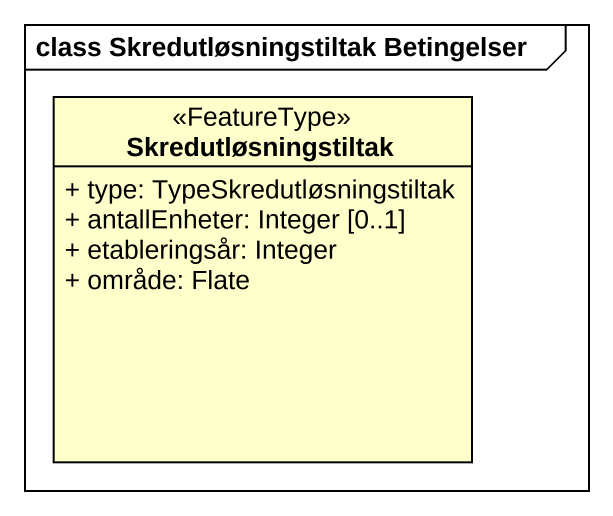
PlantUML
@startuml
mainframe class Skredutløsningstiltak Betingelser
hide circle
hide empty members
skinparam classAttributeIconSize 0
class Skredutløsningstiltak <<FeatureType>> {
  + type: TypeSkredutløsningstiltak
  + antallEnheter: Integer [0..1]
  + etableringsår: Integer
  + område: Flate
}
@enduml
